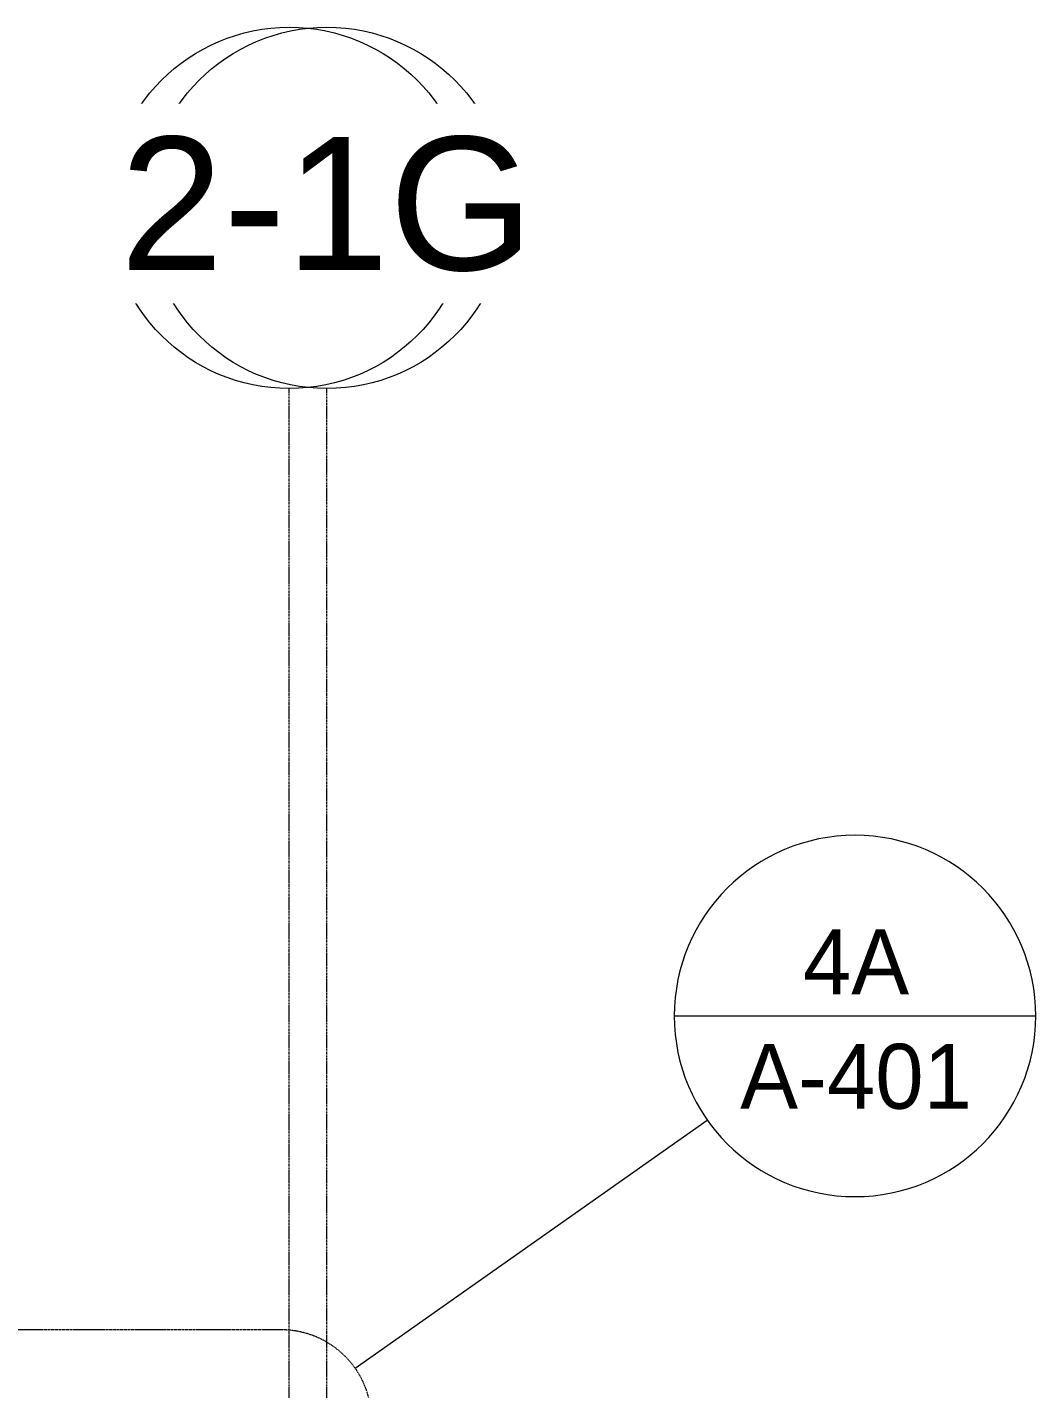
# Model space of a CAD drawing. Header units: inches. Extents: x 21380 to 98133, y -290 to 853.
# Drawn here: x 26201.8 to 26469.6, y 406.1 to 767.9 of the extents above; entities that cross this region are included whole.
import ezdxf

# ---------------------------------------------------------------- set-up
doc = ezdxf.new("R2010")
doc.units = ezdxf.units.IN
doc.header["$MEASUREMENT"] = 0
doc.linetypes.add('Dash Dot 3_16_', pattern=[0.3125, 0.1875, -0.0625, 0, -0.0625])
doc.linetypes.add('Grid Line 1_2_', pattern=[0.875, 0.5, -0.125, 0.125, -0.125])
for name, color, linetype, lineweight in [('A-ANNO-SYMB', 150, 'Continuous', 9), ('S-GRID', 1, 'Continuous', 9), ('S-GRID-IDEN', 1, 'Continuous', 9)]:
    doc.layers.add(name, color=color, linetype=linetype, lineweight=lineweight)
doc.styles.add('Arial_1', font='arial.ttf', dxfattribs={"height": 35.407186})
doc.styles.add('Century Gothic', font='GOTHIC.TTF', dxfattribs={"height": 17.245342})

# ---------------------------------------------------------------- blocks, each defined once
blk = doc.blocks.new('Section - Callout Head-19020-Building Section - East_West looking North')
at = {"layer": 'A-ANNO-SYMB'}
blk.add_line((22654.26, 473.8), (22750.26, 473.8), dxfattribs=at)
for start, end in [(0, 180), (180, 360)]:
    blk.add_arc((22702.26, 473.8), 48, start, end, dxfattribs=at)
blk = doc.blocks.new('Grid - Grid Head - Circle-14747-Building Section - East_West looking North')
at = {"layer": 'S-GRID-IDEN'}
blk.add_circle((23085.89, 719.89), 48, dxfattribs=at)

msp = doc.modelspace()

# ---------------------------------------------------------------- linework, layer by layer
at = {"layer": 'A-ANNO-SYMB'}
msp.add_line((26288.86, 411.61), (26382.38, 477.53), dxfattribs=at)
at = {"layer": 'A-ANNO-SYMB', "linetype": 'Dash Dot 3_16_'}
msp.add_line((26269.24, 421.79), (25984.91, 421.79), dxfattribs=at)
msp.add_arc((26269.24, 397.79), 24, 0, 90, dxfattribs=at)
at = {"layer": 'S-GRID', "linetype": 'Grid Line 1_2_'}
for p, q in [((26271.39, -273.16), (26271.39, 671.89)), ((26271.39, -273.16), (26271.39, 671.89)), ((26281.39, -273.16), (26281.39, 671.89)), ((26281.39, -273.16), (26281.39, 671.89))]:
    msp.add_line(p, q, dxfattribs=at)

# ---------------------------------------------------------------- block references
at = {"layer": 'A-ANNO-SYMB'}
msp.add_blockref('Section - Callout Head-19020-Building Section - East_West looking North', (3719.36, 31.38), dxfattribs=at)
at = {"layer": 'S-GRID-IDEN'}
msp.add_blockref('Grid - Grid Head - Circle-14747-Building Section - East_West looking North', (3195.5, 0), dxfattribs=at)

# ---------------------------------------------------------------- texts
at = {"layer": 'A-ANNO-SYMB', "char_height": 17.245, "attachment_point": 2, "line_spacing_factor": 0.984117, "style": 'Century Gothic'}
for s, insert, width in [('4A', (26421.89, 528.16), 36.936), ('A-401', (26421.89, 497.78), 77.76)]:
    msp.add_mtext(s, dxfattribs=dict(at, insert=insert, width=width))

# ---------------------------------------------------------------- next in the draw order: texts
at = {"layer": 'S-GRID-IDEN', "insert": (26281.38, 738.77), "char_height": 35.407, "width": 130.896, "attachment_point": 2, "line_spacing_factor": 0.938532, "style": 'Arial_1', "bg_fill": 3, "box_fill_scale": 1.25, "bg_fill_color": 0, "bg_fill_transparency": 0}
msp.add_mtext('1-1G', dxfattribs=at)

# ---------------------------------------------------------------- next in the draw order: block references
at = {"layer": 'S-GRID-IDEN'}
msp.add_blockref('Grid - Grid Head - Circle-14747-Building Section - East_West looking North', (3185.5, 0), dxfattribs=at)

# ---------------------------------------------------------------- next in the draw order: texts
at = {"layer": 'S-GRID-IDEN', "insert": (26271.38, 738.77), "char_height": 35.407, "width": 85.104, "attachment_point": 2, "line_spacing_factor": 0.938532, "style": 'Arial_1', "bg_fill": 3, "box_fill_scale": 1.25, "bg_fill_color": 0, "bg_fill_transparency": 0}
msp.add_mtext('2-1', dxfattribs=at)

# ---------------------------------------------------------------- next in the draw order: block references
at = {"layer": 'S-GRID-IDEN'}
msp.add_blockref('Grid - Grid Head - Circle-14747-Building Section - East_West looking North', (3185.5, 0), dxfattribs=at)

# ---------------------------------------------------------------- next in the draw order: texts
at = {"layer": 'S-GRID-IDEN', "insert": (26271.38, 738.77), "char_height": 35.407, "width": 85.104, "attachment_point": 2, "line_spacing_factor": 0.938532, "style": 'Arial_1', "bg_fill": 3, "box_fill_scale": 1.25, "bg_fill_color": 0, "bg_fill_transparency": 0}
msp.add_mtext('1-1', dxfattribs=at)

# ---------------------------------------------------------------- next in the draw order: block references
at = {"layer": 'S-GRID-IDEN'}
msp.add_blockref('Grid - Grid Head - Circle-14747-Building Section - East_West looking North', (3195.5, 0), dxfattribs=at)

# ---------------------------------------------------------------- next in the draw order: texts
at = {"layer": 'S-GRID-IDEN', "insert": (26281.38, 738.77), "char_height": 35.407, "width": 130.896, "attachment_point": 2, "line_spacing_factor": 0.938532, "style": 'Arial_1', "bg_fill": 3, "box_fill_scale": 1.25, "bg_fill_color": 0, "bg_fill_transparency": 0}
msp.add_mtext('2-1G', dxfattribs=at)

doc.saveas('drawing.dxf')
